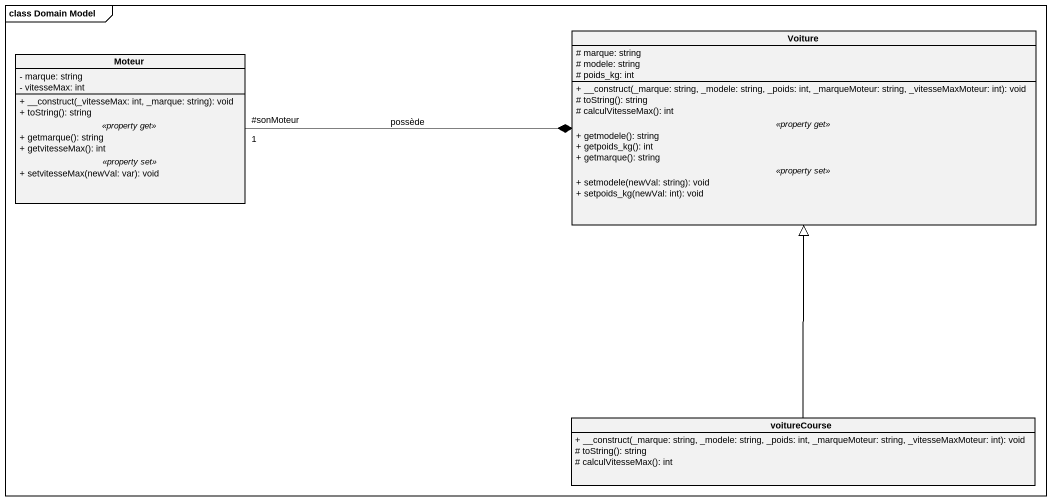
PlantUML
@startuml
mainframe class Domain Model
hide circle
hide empty members
skinparam classAttributeIconSize 0
class Voiture {
  # marque: string
  # modele: string
  # poids_kg: int
  --
  + __construct(_marque: string, _modele: string, _poids: int, _marqueMoteur: string, _vitesseMaxMoteur: int): void
  # toString(): string
  # calculVitesseMax(): int
  .. <<property get>> ..
  + getmodele(): string
  + getpoids_kg(): int
  + getmarque(): string
  .. <<property set>> ..
  + setmodele(newVal: string): void
  + setpoids_kg(newVal: int): void
}
class Moteur {
  - marque: string
  - vitesseMax: int
  --
  + __construct(_vitesseMax: int, _marque: string): void
  + toString(): string
  .. <<property get>> ..
  + getmarque(): string
  + getvitesseMax(): int
  .. <<property set>> ..
  + setvitesseMax(newVal: var): void
}
class voitureCourse {
  + __construct(_marque: string, _modele: string, _poids: int, _marqueMoteur: string, _vitesseMaxMoteur: int): void
  # toString(): string
  # calculVitesseMax(): int
}
Moteur "#sonMoteur\n1" -right-* Voiture : possède
voitureCourse -up-|> Voiture
@enduml
